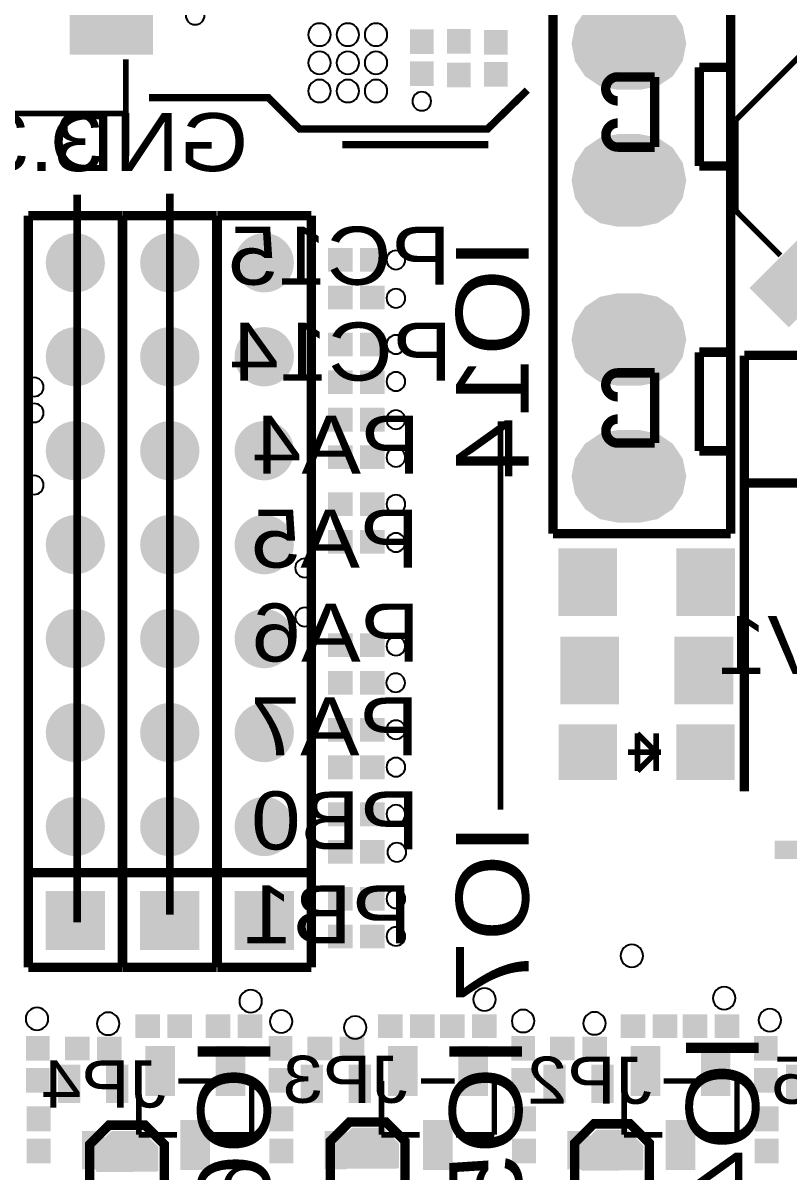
# Model space of a CAD drawing. Header units: millimetres. Extents: x -1 to 130, y -79 to 1.
# Drawn here: x 16.9 to 37.6, y -48.45 to -17.38 of the extents above; entities that cross this region are included whole.
import ezdxf
from ezdxf.enums import TextEntityAlignment as Align

# ---------------------------------------------------------------- set-up
doc = ezdxf.new("R2010")
doc.units = ezdxf.units.MM
doc.header["$MEASUREMENT"] = 0
for name, color, linetype, true_color in [('Bottom-Silkscreen-Layer', 7, 'Continuous', 0x808000), ('Bottom-Solder-Mask-Layer', 7, 'Continuous', 0xff00ff), ('Multi-Layer', 7, 'Continuous', 0xc0c0c0), ('Top-Silkscreen-Layer', 7, 'Continuous', 0xffff00), ('Top-Solder-Mask-Layer', 7, 'Continuous', 0x800080)]:
    doc.layers.add(name, color=color, linetype=linetype, true_color=true_color)
doc.styles.get("Standard").update_dxf_attribs({"font": 'arial.ttf'})

msp = doc.modelspace()

# ---------------------------------------------------------------- hatches: boundary and pattern name
at = {"layer": 'Bottom-Solder-Mask-Layer'}
for points in [[(33.572, -16.689), (34.051, -16.784), (34.457, -17.056), (34.728, -17.461), (34.823, -17.94), (34.728, -18.419), (34.457, -18.824), (34.051, -19.096), (33.572, -19.191), (32.972, -19.191), (32.494, -19.096), (32.088, -18.824), (31.817, -18.419), (31.721, -17.94), (31.817, -17.461), (32.088, -17.056), (32.494, -16.784), (32.972, -16.689)], [(32.972, -22.891), (32.493, -22.796), (32.087, -22.525), (31.816, -22.119), (31.721, -21.64), (31.816, -21.161), (32.087, -20.756), (32.493, -20.484), (32.972, -20.389), (33.572, -20.389), (34.051, -20.484), (34.456, -20.756), (34.728, -21.161), (34.823, -21.64), (34.728, -22.119), (34.456, -22.525), (34.051, -22.796), (33.572, -22.891)], [(17.511, -23.866, 1), (19.112, -23.866, 1)], [(20.063, -23.866, 1), (21.665, -23.866, 1)], [(22.616, -23.866, 1), (24.218, -23.866, 1)], [(32.972, -27.191), (32.493, -27.096), (32.087, -26.824), (31.816, -26.419), (31.721, -25.94), (31.816, -25.461), (32.087, -25.056), (32.493, -24.784), (32.972, -24.689), (33.572, -24.689), (34.051, -24.784), (34.456, -25.056), (34.728, -25.461), (34.823, -25.94), (34.728, -26.419), (34.456, -26.824), (34.051, -27.096), (33.572, -27.191)], [(17.511, -26.406, 1), (19.112, -26.406, 1)], [(20.063, -26.406, 1), (21.665, -26.406, 1)], [(22.616, -26.406, 1), (24.218, -26.406, 1)], [(17.511, -28.946, 1), (19.112, -28.946, 1)], [(20.063, -28.946, 1), (21.665, -28.946, 1)], [(22.616, -28.946, 1), (24.218, -28.946, 1)], [(32.972, -30.891), (32.493, -30.796), (32.087, -30.525), (31.816, -30.119), (31.721, -29.64), (31.816, -29.161), (32.087, -28.756), (32.493, -28.484), (32.972, -28.389), (33.572, -28.389), (34.051, -28.484), (34.456, -28.756), (34.728, -29.161), (34.823, -29.64), (34.728, -30.119), (34.456, -30.525), (34.051, -30.796), (33.572, -30.891)], [(17.511, -31.486, 1), (19.112, -31.486, 1)], [(20.063, -31.486, 1), (21.665, -31.486, 1)], [(22.616, -31.486, 1), (24.218, -31.486, 1)], [(17.511, -34.026, 1), (19.112, -34.026, 1)], [(20.063, -34.026, 1), (21.665, -34.026, 1)], [(22.616, -34.026, 1), (24.218, -34.026, 1)], [(17.511, -36.566, 1), (19.112, -36.566, 1)], [(20.063, -36.566, 1), (21.665, -36.566, 1)], [(22.616, -36.566, 1), (24.218, -36.566, 1)], [(17.511, -39.106, 1), (19.112, -39.106, 1)], [(20.063, -39.106, 1), (21.665, -39.106, 1)], [(22.616, -39.106, 1), (24.218, -39.106, 1)], [(19.112, -42.447), (17.511, -42.447), (17.511, -40.845), (19.112, -40.845)], [(21.665, -42.447), (20.063, -42.447), (20.063, -40.845), (21.665, -40.845)], [(24.218, -42.447), (22.616, -42.447), (22.616, -40.845), (24.218, -40.845)], [(20.544, -47.753), (20.555, -47.769), (20.559, -47.788), (20.559, -48.388), (20.544, -48.424), (20.509, -48.439), (18.909, -48.443), (18.873, -48.428), (18.858, -48.392), (18.858, -47.788), (18.862, -47.769), (18.873, -47.753), (19.273, -47.353), (19.289, -47.342), (19.308, -47.338), (20.108, -47.338), (20.128, -47.342), (20.144, -47.353)], [(27.047, -47.666), (27.058, -47.682), (27.062, -47.702), (27.062, -48.302), (27.047, -48.338), (27.011, -48.353), (25.411, -48.356), (25.375, -48.341), (25.36, -48.305), (25.36, -47.702), (25.364, -47.682), (25.375, -47.666), (25.775, -47.266), (25.791, -47.255), (25.811, -47.251), (26.611, -47.251), (26.63, -47.255), (26.647, -47.266)], [(33.651, -47.717), (33.662, -47.733), (33.666, -47.753), (33.666, -48.353), (33.651, -48.389), (33.615, -48.403), (32.015, -48.407), (31.979, -48.392), (31.964, -48.356), (31.964, -47.753), (31.968, -47.733), (31.979, -47.717), (32.379, -47.317), (32.395, -47.306), (32.415, -47.302), (33.215, -47.302), (33.234, -47.306), (33.251, -47.317)]]:
    msp.add_hatch(color=256, dxfattribs=at).paths.add_polyline_path(points)
at = {"layer": 'Multi-Layer'}
for points in [[(33.572, -16.74), (34.031, -16.831), (34.421, -17.092), (34.681, -17.481), (34.772, -17.94), (34.681, -18.399), (34.421, -18.789), (34.031, -19.049), (33.572, -19.14), (32.972, -19.14), (32.513, -19.049), (32.124, -18.789), (31.864, -18.399), (31.772, -17.94), (31.864, -17.481), (32.124, -17.092), (32.513, -16.831), (32.972, -16.74)], [(33.572, -16.74), (34.031, -16.831), (34.421, -17.092), (34.681, -17.481), (34.772, -17.94), (34.681, -18.399), (34.421, -18.789), (34.031, -19.049), (33.572, -19.14), (32.972, -19.14), (32.513, -19.049), (32.124, -18.789), (31.864, -18.399), (31.772, -17.94), (31.864, -17.481), (32.124, -17.092), (32.513, -16.831), (32.972, -16.74)], [(33.572, -16.74), (34.031, -16.831), (34.421, -17.092), (34.681, -17.481), (34.772, -17.94), (34.681, -18.399), (34.421, -18.789), (34.031, -19.049), (33.572, -19.14), (32.972, -19.14), (32.513, -19.049), (32.124, -18.789), (31.864, -18.399), (31.772, -17.94), (31.864, -17.481), (32.124, -17.092), (32.513, -16.831), (32.972, -16.74)], [(32.972, -22.84), (32.513, -22.749), (32.123, -22.489), (31.863, -22.099), (31.772, -21.64), (31.863, -21.181), (32.123, -20.792), (32.513, -20.531), (32.972, -20.44), (33.572, -20.44), (34.031, -20.531), (34.42, -20.792), (34.681, -21.181), (34.772, -21.64), (34.681, -22.099), (34.42, -22.489), (34.031, -22.749), (33.572, -22.84)], [(32.972, -22.84), (32.513, -22.749), (32.123, -22.489), (31.863, -22.099), (31.772, -21.64), (31.863, -21.181), (32.123, -20.792), (32.513, -20.531), (32.972, -20.44), (33.572, -20.44), (34.031, -20.531), (34.42, -20.792), (34.681, -21.181), (34.772, -21.64), (34.681, -22.099), (34.42, -22.489), (34.031, -22.749), (33.572, -22.84)], [(32.972, -22.84), (32.513, -22.749), (32.123, -22.489), (31.863, -22.099), (31.772, -21.64), (31.863, -21.181), (32.123, -20.792), (32.513, -20.531), (32.972, -20.44), (33.572, -20.44), (34.031, -20.531), (34.42, -20.792), (34.681, -21.181), (34.772, -21.64), (34.681, -22.099), (34.42, -22.489), (34.031, -22.749), (33.572, -22.84)], [(17.561, -23.866, 1), (19.061, -23.866, 1)], [(17.561, -23.866, 1), (19.061, -23.866, 1)], [(17.561, -23.866, 1), (19.061, -23.866, 1)], [(20.114, -23.866, 1), (21.614, -23.866, 1)], [(20.114, -23.866, 1), (21.614, -23.866, 1)], [(20.114, -23.866, 1), (21.614, -23.866, 1)], [(22.667, -23.866, 1), (24.167, -23.866, 1)], [(22.667, -23.866, 1), (24.167, -23.866, 1)], [(22.667, -23.866, 1), (24.167, -23.866, 1)], [(32.972, -27.14), (32.513, -27.049), (32.123, -26.789), (31.863, -26.399), (31.772, -25.94), (31.863, -25.481), (32.123, -25.092), (32.513, -24.831), (32.972, -24.74), (33.572, -24.74), (34.031, -24.831), (34.42, -25.092), (34.681, -25.481), (34.772, -25.94), (34.681, -26.399), (34.42, -26.789), (34.031, -27.049), (33.572, -27.14)], [(32.972, -27.14), (32.513, -27.049), (32.123, -26.789), (31.863, -26.399), (31.772, -25.94), (31.863, -25.481), (32.123, -25.092), (32.513, -24.831), (32.972, -24.74), (33.572, -24.74), (34.031, -24.831), (34.42, -25.092), (34.681, -25.481), (34.772, -25.94), (34.681, -26.399), (34.42, -26.789), (34.031, -27.049), (33.572, -27.14)], [(32.972, -27.14), (32.513, -27.049), (32.123, -26.789), (31.863, -26.399), (31.772, -25.94), (31.863, -25.481), (32.123, -25.092), (32.513, -24.831), (32.972, -24.74), (33.572, -24.74), (34.031, -24.831), (34.42, -25.092), (34.681, -25.481), (34.772, -25.94), (34.681, -26.399), (34.42, -26.789), (34.031, -27.049), (33.572, -27.14)], [(17.561, -26.406, 1), (19.061, -26.406, 1)], [(17.561, -26.406, 1), (19.061, -26.406, 1)], [(17.561, -26.406, 1), (19.061, -26.406, 1)], [(20.114, -26.406, 1), (21.614, -26.406, 1)], [(20.114, -26.406, 1), (21.614, -26.406, 1)], [(20.114, -26.406, 1), (21.614, -26.406, 1)], [(22.667, -26.406, 1), (24.167, -26.406, 1)], [(22.667, -26.406, 1), (24.167, -26.406, 1)], [(22.667, -26.406, 1), (24.167, -26.406, 1)], [(17.561, -28.946, 1), (19.061, -28.946, 1)], [(17.561, -28.946, 1), (19.061, -28.946, 1)], [(17.561, -28.946, 1), (19.061, -28.946, 1)], [(20.114, -28.946, 1), (21.614, -28.946, 1)], [(20.114, -28.946, 1), (21.614, -28.946, 1)], [(20.114, -28.946, 1), (21.614, -28.946, 1)], [(22.667, -28.946, 1), (24.167, -28.946, 1)], [(22.667, -28.946, 1), (24.167, -28.946, 1)], [(22.667, -28.946, 1), (24.167, -28.946, 1)], [(32.972, -30.84), (32.513, -30.749), (32.123, -30.489), (31.863, -30.099), (31.772, -29.64), (31.863, -29.181), (32.123, -28.792), (32.513, -28.531), (32.972, -28.44), (33.572, -28.44), (34.031, -28.531), (34.42, -28.792), (34.681, -29.181), (34.772, -29.64), (34.681, -30.099), (34.42, -30.489), (34.031, -30.749), (33.572, -30.84)], [(32.972, -30.84), (32.513, -30.749), (32.123, -30.489), (31.863, -30.099), (31.772, -29.64), (31.863, -29.181), (32.123, -28.792), (32.513, -28.531), (32.972, -28.44), (33.572, -28.44), (34.031, -28.531), (34.42, -28.792), (34.681, -29.181), (34.772, -29.64), (34.681, -30.099), (34.42, -30.489), (34.031, -30.749), (33.572, -30.84)], [(32.972, -30.84), (32.513, -30.749), (32.123, -30.489), (31.863, -30.099), (31.772, -29.64), (31.863, -29.181), (32.123, -28.792), (32.513, -28.531), (32.972, -28.44), (33.572, -28.44), (34.031, -28.531), (34.42, -28.792), (34.681, -29.181), (34.772, -29.64), (34.681, -30.099), (34.42, -30.489), (34.031, -30.749), (33.572, -30.84)], [(17.561, -31.486, 1), (19.061, -31.486, 1)], [(17.561, -31.486, 1), (19.061, -31.486, 1)], [(17.561, -31.486, 1), (19.061, -31.486, 1)], [(20.114, -31.486, 1), (21.614, -31.486, 1)], [(20.114, -31.486, 1), (21.614, -31.486, 1)], [(20.114, -31.486, 1), (21.614, -31.486, 1)], [(22.667, -31.486, 1), (24.167, -31.486, 1)], [(22.667, -31.486, 1), (24.167, -31.486, 1)], [(22.667, -31.486, 1), (24.167, -31.486, 1)], [(17.561, -34.026, 1), (19.061, -34.026, 1)], [(17.561, -34.026, 1), (19.061, -34.026, 1)], [(17.561, -34.026, 1), (19.061, -34.026, 1)], [(20.114, -34.026, 1), (21.614, -34.026, 1)], [(20.114, -34.026, 1), (21.614, -34.026, 1)], [(20.114, -34.026, 1), (21.614, -34.026, 1)], [(22.667, -34.026, 1), (24.167, -34.026, 1)], [(22.667, -34.026, 1), (24.167, -34.026, 1)], [(22.667, -34.026, 1), (24.167, -34.026, 1)], [(17.561, -36.566, 1), (19.061, -36.566, 1)], [(17.561, -36.566, 1), (19.061, -36.566, 1)], [(17.561, -36.566, 1), (19.061, -36.566, 1)], [(20.114, -36.566, 1), (21.614, -36.566, 1)], [(20.114, -36.566, 1), (21.614, -36.566, 1)], [(20.114, -36.566, 1), (21.614, -36.566, 1)], [(22.667, -36.566, 1), (24.167, -36.566, 1)], [(22.667, -36.566, 1), (24.167, -36.566, 1)], [(22.667, -36.566, 1), (24.167, -36.566, 1)], [(17.561, -39.106, 1), (19.061, -39.106, 1)], [(17.561, -39.106, 1), (19.061, -39.106, 1)], [(17.561, -39.106, 1), (19.061, -39.106, 1)], [(20.114, -39.106, 1), (21.614, -39.106, 1)], [(20.114, -39.106, 1), (21.614, -39.106, 1)], [(20.114, -39.106, 1), (21.614, -39.106, 1)], [(22.667, -39.106, 1), (24.167, -39.106, 1)], [(22.667, -39.106, 1), (24.167, -39.106, 1)], [(22.667, -39.106, 1), (24.167, -39.106, 1)], [(19.061, -42.396), (17.561, -42.396), (17.561, -40.896), (19.061, -40.896)], [(19.061, -42.396), (17.561, -42.396), (17.561, -40.896), (19.061, -40.896)], [(19.061, -42.396), (17.561, -42.396), (17.561, -40.896), (19.061, -40.896)], [(21.614, -42.396), (20.114, -42.396), (20.114, -40.896), (21.614, -40.896)], [(21.614, -42.396), (20.114, -42.396), (20.114, -40.896), (21.614, -40.896)], [(21.614, -42.396), (20.114, -42.396), (20.114, -40.896), (21.614, -40.896)], [(24.167, -42.396), (22.667, -42.396), (22.667, -40.896), (24.167, -40.896)], [(24.167, -42.396), (22.667, -42.396), (22.667, -40.896), (24.167, -40.896)], [(24.167, -42.396), (22.667, -42.396), (22.667, -40.896), (24.167, -40.896)]]:
    msp.add_hatch(color=256, dxfattribs=at).paths.add_polyline_path(points)
at = {"layer": 'Top-Silkscreen-Layer'}
msp.add_hatch(color=256, dxfattribs=at).paths.add_polyline_path([(37.212, -39.484), (38.012, -39.484), (38.012, -38.684), (38.512, -38.684), (38.512, -39.484), (39.312, -39.484), (39.312, -39.984), (38.512, -39.984), (38.512, -40.784), (38.012, -40.784), (38.012, -39.984), (37.212, -39.984)])
at = {"layer": 'Top-Solder-Mask-Layer'}
for points in [[(20.414, -14.814), (20.414, -18.236), (18.162, -18.236), (18.162, -14.814)], [(33.572, -16.689), (34.051, -16.784), (34.457, -17.056), (34.728, -17.461), (34.823, -17.94), (34.728, -18.419), (34.457, -18.824), (34.051, -19.096), (33.572, -19.191), (32.972, -19.191), (32.494, -19.096), (32.088, -18.824), (31.817, -18.419), (31.721, -17.94), (31.817, -17.461), (32.088, -17.056), (32.494, -16.784), (32.972, -16.689)], [(27.354, -17.558), (27.996, -17.558), (27.996, -18.225), (27.354, -18.225)], [(28.354, -17.543), (28.996, -17.543), (28.996, -18.211), (28.354, -18.211)], [(29.996, -18.243), (29.354, -18.243), (29.354, -17.575), (29.996, -17.575)], [(27.354, -18.424), (27.996, -18.424), (27.996, -19.091), (27.354, -19.091)], [(28.354, -18.455), (28.996, -18.455), (28.996, -19.123), (28.354, -19.123)], [(29.996, -19.108), (29.354, -19.108), (29.354, -18.441), (29.996, -18.441)], [(32.972, -22.891), (32.493, -22.796), (32.087, -22.525), (31.816, -22.119), (31.721, -21.64), (31.816, -21.161), (32.087, -20.756), (32.493, -20.484), (32.972, -20.389), (33.572, -20.389), (34.051, -20.484), (34.456, -20.756), (34.728, -21.161), (34.823, -21.64), (34.728, -22.119), (34.456, -22.525), (34.051, -22.796), (33.572, -22.891)], [(37.592, -25.612), (36.53, -24.55), (39.572, -21.509), (40.634, -22.57)], [(17.511, -23.866, 1), (19.112, -23.866, 1)], [(20.063, -23.866, 1), (21.665, -23.866, 1)], [(22.616, -23.866, 1), (24.218, -23.866, 1)], [(25.14, -24.111), (25.14, -23.469), (25.807, -23.469), (25.807, -24.111)], [(26.005, -24.111), (26.005, -23.469), (26.672, -23.469), (26.672, -24.111)], [(25.14, -25.127), (25.14, -24.485), (25.807, -24.485), (25.807, -25.127)], [(26.005, -25.127), (26.005, -24.485), (26.672, -24.485), (26.672, -25.127)], [(32.972, -27.191), (32.493, -27.096), (32.087, -26.824), (31.816, -26.419), (31.721, -25.94), (31.816, -25.461), (32.087, -25.056), (32.493, -24.784), (32.972, -24.689), (33.572, -24.689), (34.051, -24.784), (34.456, -25.056), (34.728, -25.461), (34.823, -25.94), (34.728, -26.419), (34.456, -26.824), (34.051, -27.096), (33.572, -27.191)], [(17.511, -26.406, 1), (19.112, -26.406, 1)], [(20.063, -26.406, 1), (21.665, -26.406, 1)], [(22.616, -26.406, 1), (24.218, -26.406, 1)], [(25.14, -26.397), (25.14, -25.755), (25.807, -25.755), (25.807, -26.397)], [(26.005, -26.397), (26.005, -25.755), (26.672, -25.755), (26.672, -26.397)], [(25.14, -27.413), (25.14, -26.771), (25.807, -26.771), (25.807, -27.413)], [(26.005, -27.413), (26.005, -26.771), (26.672, -26.771), (26.672, -27.413)], [(25.14, -28.429), (25.14, -27.787), (25.807, -27.787), (25.807, -28.429)], [(26.005, -28.429), (26.005, -27.787), (26.672, -27.787), (26.672, -28.429)], [(17.511, -28.946, 1), (19.112, -28.946, 1)], [(20.063, -28.946, 1), (21.665, -28.946, 1)], [(22.616, -28.946, 1), (24.218, -28.946, 1)], [(32.972, -30.891), (32.493, -30.796), (32.087, -30.525), (31.816, -30.119), (31.721, -29.64), (31.816, -29.161), (32.087, -28.756), (32.493, -28.484), (32.972, -28.389), (33.572, -28.389), (34.051, -28.484), (34.456, -28.756), (34.728, -29.161), (34.823, -29.64), (34.728, -30.119), (34.456, -30.525), (34.051, -30.796), (33.572, -30.891)], [(25.14, -29.445), (25.14, -28.803), (25.807, -28.803), (25.807, -29.445)], [(26.005, -29.445), (26.005, -28.803), (26.672, -28.803), (26.672, -29.445)], [(25.14, -30.715), (25.14, -30.073), (25.807, -30.073), (25.807, -30.715)], [(26.005, -30.715), (26.005, -30.073), (26.672, -30.073), (26.672, -30.715)], [(17.511, -31.486, 1), (19.112, -31.486, 1)], [(20.063, -31.486, 1), (21.665, -31.486, 1)], [(22.616, -31.486, 1), (24.218, -31.486, 1)], [(25.14, -31.731), (25.14, -31.089), (25.807, -31.089), (25.807, -31.731)], [(26.005, -31.731), (26.005, -31.089), (26.672, -31.089), (26.672, -31.731)], [(31.369, -33.417), (31.369, -31.587), (32.955, -31.587), (32.955, -33.417)], [(34.554, -33.417), (34.554, -31.587), (36.141, -31.587), (36.141, -33.417)], [(17.511, -34.026, 1), (19.112, -34.026, 1)], [(20.063, -34.026, 1), (21.665, -34.026, 1)], [(22.616, -34.026, 1), (24.218, -34.026, 1)], [(25.14, -34.525), (25.14, -33.883), (25.807, -33.883), (25.807, -34.525)], [(26.005, -34.525), (26.005, -33.883), (26.672, -33.883), (26.672, -34.525)], [(31.419, -35.804), (31.419, -33.975), (33.006, -33.975), (33.006, -35.804)], [(34.503, -35.804), (34.503, -33.975), (36.091, -33.975), (36.091, -35.804)], [(25.14, -35.541), (25.14, -34.899), (25.807, -34.899), (25.807, -35.541)], [(26.005, -35.541), (26.005, -34.899), (26.672, -34.899), (26.672, -35.541)], [(17.511, -36.566, 1), (19.112, -36.566, 1)], [(20.063, -36.566, 1), (21.665, -36.566, 1)], [(22.616, -36.566, 1), (24.218, -36.566, 1)], [(25.14, -36.811), (25.14, -36.169), (25.807, -36.169), (25.807, -36.811)], [(26.005, -36.811), (26.005, -36.169), (26.672, -36.169), (26.672, -36.811)], [(31.375, -37.847), (31.375, -36.347), (32.955, -36.347), (32.955, -37.847)], [(34.555, -37.847), (34.555, -36.347), (36.135, -36.347), (36.135, -37.847)], [(25.14, -37.827), (25.14, -37.185), (25.807, -37.185), (25.807, -37.827)], [(26.005, -37.827), (26.005, -37.185), (26.672, -37.185), (26.672, -37.827)], [(17.511, -39.106, 1), (19.112, -39.106, 1)], [(20.063, -39.106, 1), (21.665, -39.106, 1)], [(22.616, -39.106, 1), (24.218, -39.106, 1)], [(25.14, -39.097), (25.14, -38.455), (25.807, -38.455), (25.807, -39.097)], [(26.005, -39.097), (26.005, -38.455), (26.672, -38.455), (26.672, -39.097)], [(25.14, -40.113), (25.14, -39.471), (25.807, -39.471), (25.807, -40.113)], [(26.005, -40.113), (26.005, -39.471), (26.672, -39.471), (26.672, -40.113)], [(19.112, -42.447), (17.511, -42.447), (17.511, -40.845), (19.112, -40.845)], [(21.665, -42.447), (20.063, -42.447), (20.063, -40.845), (21.665, -40.845)], [(24.218, -42.447), (22.616, -42.447), (22.616, -40.845), (24.218, -40.845)], [(25.14, -41.383), (25.14, -40.741), (25.807, -40.741), (25.807, -41.383)], [(26.005, -41.383), (26.005, -40.741), (26.672, -40.741), (26.672, -41.383)], [(25.14, -42.399), (25.14, -41.757), (25.807, -41.757), (25.807, -42.399)], [(26.005, -42.399), (26.005, -41.757), (26.672, -41.757), (26.672, -42.399)], [(19.933, -44.823), (19.933, -44.181), (20.6, -44.181), (20.6, -44.823)], [(20.798, -44.823), (20.798, -44.181), (21.465, -44.181), (21.465, -44.823)], [(22.502, -44.181), (22.502, -44.823), (21.835, -44.823), (21.835, -44.181)], [(23.368, -44.181), (23.368, -44.823), (22.701, -44.823), (22.701, -44.181)], [(26.491, -44.823), (26.491, -44.181), (27.158, -44.181), (27.158, -44.823)], [(27.357, -44.823), (27.357, -44.181), (28.024, -44.181), (28.024, -44.823)], [(28.836, -44.181), (28.836, -44.823), (28.168, -44.823), (28.168, -44.181)], [(29.701, -44.181), (29.701, -44.823), (29.034, -44.823), (29.034, -44.181)], [(33.049, -44.823), (33.049, -44.181), (33.716, -44.181), (33.716, -44.823)], [(33.915, -44.823), (33.915, -44.181), (34.582, -44.181), (34.582, -44.823)], [(35.394, -44.181), (35.394, -44.823), (34.727, -44.823), (34.727, -44.181)], [(36.259, -44.181), (36.259, -44.823), (35.592, -44.823), (35.592, -44.181)], [(17.616, -45.437), (16.975, -45.437), (16.975, -44.769), (17.616, -44.769)], [(18.028, -45.425), (18.028, -44.783), (18.695, -44.783), (18.695, -45.425)], [(18.893, -45.425), (18.893, -44.783), (19.56, -44.783), (19.56, -45.425)], [(21.002, -46.387), (20.2, -46.387), (20.2, -45.035), (21.002, -45.035)], [(22.902, -46.387), (22.1, -46.387), (22.1, -45.035), (22.902, -45.035)], [(24.175, -45.437), (23.533, -45.437), (23.533, -44.769), (24.175, -44.769)], [(24.586, -45.425), (24.586, -44.783), (25.253, -44.783), (25.253, -45.425)], [(25.452, -45.425), (25.452, -44.783), (26.119, -44.783), (26.119, -45.425)], [(27.56, -46.387), (26.759, -46.387), (26.759, -45.035), (27.56, -45.035)], [(29.46, -46.387), (28.659, -46.387), (28.659, -45.035), (29.46, -45.035)], [(30.733, -45.437), (30.091, -45.437), (30.091, -44.769), (30.733, -44.769)], [(31.144, -45.425), (31.144, -44.783), (31.811, -44.783), (31.811, -45.425)], [(32.01, -45.425), (32.01, -44.783), (32.677, -44.783), (32.677, -45.425)], [(34.119, -46.387), (33.317, -46.387), (33.317, -45.035), (34.119, -45.035)], [(36.018, -46.387), (35.217, -46.387), (35.217, -45.035), (36.018, -45.035)], [(37.291, -45.437), (36.65, -45.437), (36.65, -44.769), (37.291, -44.769)], [(17.616, -46.302), (16.975, -46.302), (16.975, -45.635), (17.616, -45.635)], [(18.445, -46.579), (17.843, -46.579), (17.843, -45.541), (18.445, -45.541)], [(19.745, -46.579), (19.143, -46.579), (19.143, -45.541), (19.745, -45.541)], [(24.175, -46.302), (23.533, -46.302), (23.533, -45.635), (24.175, -45.635)], [(25.003, -46.579), (24.402, -46.579), (24.402, -45.541), (25.003, -45.541)], [(26.303, -46.579), (25.702, -46.579), (25.702, -45.541), (26.303, -45.541)], [(30.733, -46.302), (30.091, -46.302), (30.091, -45.635), (30.733, -45.635)], [(31.561, -46.579), (30.96, -46.579), (30.96, -45.541), (31.561, -45.541)], [(32.861, -46.579), (32.26, -46.579), (32.26, -45.541), (32.861, -45.541)], [(37.291, -46.302), (36.65, -46.302), (36.65, -45.635), (37.291, -45.635)], [(38.12, -46.579), (37.518, -46.579), (37.518, -45.541), (38.12, -45.541)], [(17.642, -47.342), (17, -47.342), (17, -46.674), (17.642, -46.674)], [(24.2, -47.342), (23.558, -47.342), (23.558, -46.674), (24.2, -46.674)], [(30.758, -47.342), (30.117, -47.342), (30.117, -46.674), (30.758, -46.674)], [(37.317, -47.342), (36.675, -47.342), (36.675, -46.674), (37.317, -46.674)], [(21.952, -48.387), (21.15, -48.387), (21.15, -47.035), (21.952, -47.035)], [(28.51, -48.387), (27.709, -48.387), (27.709, -47.035), (28.51, -47.035)], [(35.069, -48.387), (34.267, -48.387), (34.267, -47.035), (35.069, -47.035)], [(19.095, -48.375), (18.493, -48.375), (18.493, -47.337), (19.095, -47.337)], [(25.653, -48.375), (25.052, -48.375), (25.052, -47.337), (25.653, -47.337)], [(32.211, -48.375), (31.61, -48.375), (31.61, -47.337), (32.211, -47.337)], [(17.642, -48.207), (17, -48.207), (17, -47.54), (17.642, -47.54)], [(24.2, -48.207), (23.558, -48.207), (23.558, -47.54), (24.2, -47.54)], [(30.758, -48.207), (30.117, -48.207), (30.117, -47.54), (30.758, -47.54)], [(37.317, -48.207), (36.675, -48.207), (36.675, -47.54), (37.317, -47.54)]]:
    msp.add_hatch(color=256, dxfattribs=at).paths.add_polyline_path(points)

# ---------------------------------------------------------------- linework, layer by layer
at = {"layer": 'Bottom-Silkscreen-Layer'}
for points, const_width in [([(18.362, -41.697), (18.362, -22.022)], 0.203), ([(20.864, -41.485), (20.864, -21.999)], 0.203), ([(29.8, -28.15), (29.8, -38.65)], 0.15)]:
    msp.add_lwpolyline(points, dxfattribs=dict(at, const_width=const_width))
at = {"layer": 'Bottom-Silkscreen-Layer', "const_width": 0.254}
for points in [[(20.195, -49.799), (19.218, -49.799), (18.698, -49.279), (18.698, -47.699), (19.218, -47.179), (20.198, -47.179), (20.718, -47.699), (20.718, -49.279)], [(20.195, -49.799), (19.218, -49.799), (18.698, -49.279), (18.698, -47.699), (19.218, -47.179), (20.198, -47.179), (20.718, -47.699), (20.718, -49.279)], [(26.697, -49.713), (25.721, -49.713), (25.201, -49.193), (25.201, -47.613), (25.721, -47.093), (26.701, -47.093), (27.221, -47.613), (27.221, -49.193)], [(26.697, -49.713), (25.721, -49.713), (25.201, -49.193), (25.201, -47.613), (25.721, -47.093), (26.701, -47.093), (27.221, -47.613), (27.221, -49.193)], [(33.301, -49.764), (32.325, -49.764), (31.805, -49.244), (31.805, -47.663), (32.325, -47.143), (33.305, -47.143), (33.825, -47.663), (33.825, -49.244)], [(33.301, -49.764), (32.325, -49.764), (31.805, -49.244), (31.805, -47.663), (32.325, -47.143), (33.305, -47.143), (33.825, -47.663), (33.825, -49.244)]]:
    msp.add_lwpolyline(points, close=True, dxfattribs=at)
at = {"layer": 'Multi-Layer'}
for points in [[(21.296, -17.175, 1), (21.804, -17.175, 1)], [(24.608, -17.7, 1), (25.218, -17.7, 1)], [(25.37, -17.7, 1), (25.98, -17.7, 1)], [(26.132, -17.7, 1), (26.742, -17.7, 1)], [(24.608, -18.462, 1), (25.218, -18.462, 1)], [(25.37, -18.462, 1), (25.98, -18.462, 1)], [(26.132, -18.462, 1), (26.742, -18.462, 1)], [(24.608, -19.224, 1), (25.218, -19.224, 1)], [(25.37, -19.224, 1), (25.98, -19.224, 1)], [(26.132, -19.224, 1), (26.742, -19.224, 1)], [(27.421, -19.5, 1), (27.929, -19.5, 1)], [(26.722, -23.79, 1), (27.23, -23.79, 1)], [(26.722, -24.826, 1), (27.23, -24.826, 1)], [(26.722, -26.076, 1), (27.23, -26.076, 1)], [(16.946, -27.225, 1), (17.454, -27.225, 1)], [(26.722, -27.076, 1), (27.23, -27.076, 1)], [(16.946, -27.925, 1), (17.454, -27.925, 1)], [(26.722, -28.108, 1), (27.23, -28.108, 1)], [(26.722, -29.126, 1), (27.23, -29.126, 1)], [(16.946, -29.875, 1), (17.454, -29.875, 1)], [(26.722, -30.394, 1), (27.23, -30.394, 1)], [(26.722, -31.427, 1), (27.23, -31.427, 1)], [(24.255, -32.116, 1), (24.763, -32.116, 1)], [(24.255, -33.442, 1), (24.763, -33.442, 1)], [(26.722, -34.227, 1), (27.23, -34.227, 1)], [(26.715, -35.22, 1), (27.223, -35.22, 1)], [(26.722, -36.49, 1), (27.23, -36.49, 1)], [(26.722, -37.502, 1), (27.23, -37.502, 1)], [(26.722, -38.776, 1), (27.23, -38.776, 1)], [(26.747, -39.802, 1), (27.255, -39.802, 1)], [(26.722, -41.062, 1), (27.23, -41.062, 1)], [(26.722, -42.077, 1), (27.23, -42.077, 1)], [(33.045, -42.6, 1), (33.655, -42.6, 1)], [(29.063, -43.78, 1), (29.672, -43.78, 1)], [(35.543, -43.744, 1), (36.153, -43.744, 1)], [(23.571, -44.377, 1), (24.181, -44.377, 1)], [(30.107, -44.364, 1), (30.717, -44.364, 1)], [(36.777, -44.339, 1), (37.387, -44.339, 1)], [(25.567, -44.536, 1), (26.177, -44.536, 1)], [(32.039, -44.427, 1), (32.648, -44.427, 1)]]:
    msp.add_lwpolyline(points, format="xyb", close=True, dxfattribs=at)
for points in [[(22.746, -43.827, 1), (23.356, -43.827), (23.356, -43.827, 1), (22.746, -43.827)], [(16.971, -44.302, 1), (17.581, -44.302), (17.581, -44.302, 1), (16.971, -44.302)], [(18.896, -44.436, 1), (19.506, -44.436), (19.506, -44.436, 1), (18.896, -44.436)]]:
    msp.add_lwpolyline(points, format="xyb", dxfattribs=at)
at = {"layer": 'Top-Silkscreen-Layer'}
for points, const_width in [([(40.874, -15.291), (36.161, -20.005)], 0.152), ([(40.874, -15.291), (36.161, -20.005)], 0.152), ([(31.222, -16.39), (31.222, -31.19)], 0.254), ([(31.222, -16.39), (31.222, -31.19)], 0.254), ([(36.022, -16.39), (36.022, -31.19)], 0.254), ([(36.022, -16.39), (36.022, -31.19)], 0.254), ([(19.677, -19.827), (19.677, -18.365)], 0.152), ([(19.677, -19.827), (19.677, -18.365)], 0.152), ([(35.685, -18.583), (35.177, -18.583)], 0.254), ([(35.177, -18.583), (35.177, -21.25)], 0.254), ([(35.685, -18.583), (35.177, -18.583)], 0.254), ([(35.177, -18.583), (35.177, -21.25)], 0.254), ([(35.685, -18.583), (36.022, -18.583)], 0.254), ([(35.685, -18.583), (36.022, -18.583)], 0.254), ([(33.972, -18.841), (32.972, -18.841)], 0.254), ([(33.972, -18.841), (32.972, -18.841)], 0.254), ([(33.972, -18.841), (33.972, -20.741)], 0.254), ([(33.972, -18.841), (33.972, -20.741)], 0.254), ([(20.3, -19.4), (23.525, -19.4), (24.375, -20.25), (29.45, -20.25), (30.525, -19.2)], 0.2), ([(13.073, -19.827), (19.677, -19.827)], 0.152), ([(13.073, -19.827), (19.677, -19.827)], 0.152), ([(36.161, -20.005), (36.161, -22.46)], 0.152), ([(36.161, -20.005), (36.161, -22.46)], 0.152), ([(25.525, -20.675), (29.475, -20.675)], 0.2), ([(33.972, -20.741), (32.972, -20.741)], 0.254), ([(33.972, -20.741), (32.972, -20.741)], 0.254), ([(35.177, -21.25), (36.022, -21.25)], 0.254), ([(35.177, -21.25), (36.022, -21.25)], 0.254), ([(17.041, -22.596), (19.581, -22.596)], 0.254), ([(17.041, -42.916), (17.041, -22.596)], 0.254), ([(17.041, -22.596), (19.581, -22.596)], 0.254), ([(17.041, -42.916), (17.041, -22.596)], 0.254), ([(19.581, -22.596), (19.581, -42.916)], 0.254), ([(19.581, -22.596), (19.581, -42.916)], 0.254), ([(19.594, -22.596), (22.134, -22.596)], 0.254), ([(19.594, -42.916), (19.594, -22.596)], 0.254), ([(19.594, -22.596), (22.134, -22.596)], 0.254), ([(19.594, -42.916), (19.594, -22.596)], 0.254), ([(22.134, -22.596), (22.134, -42.916)], 0.254), ([(22.134, -22.596), (22.134, -42.916)], 0.254), ([(22.147, -22.596), (24.687, -22.596)], 0.254), ([(22.147, -42.916), (22.147, -22.596)], 0.254), ([(22.147, -22.596), (24.687, -22.596)], 0.254), ([(22.147, -42.916), (22.147, -22.596)], 0.254), ([(24.687, -22.596), (24.687, -42.916)], 0.254), ([(24.687, -22.596), (24.687, -42.916)], 0.254), ([(36.161, -22.46), (37.368, -23.668)], 0.152), ([(36.161, -22.46), (37.368, -23.668)], 0.152), ([(35.685, -26.283), (35.177, -26.283)], 0.254), ([(35.177, -26.283), (35.177, -28.95)], 0.254), ([(35.685, -26.283), (35.177, -26.283)], 0.254), ([(35.177, -26.283), (35.177, -28.95)], 0.254), ([(35.685, -26.283), (36.022, -26.283)], 0.254), ([(35.685, -26.283), (36.022, -26.283)], 0.254), ([(36.39, -26.368), (46.89, -26.368)], 0.254), ([(36.39, -26.368), (46.89, -26.368)], 0.254), ([(36.39, -26.378), (36.39, -38.158)], 0.254), ([(36.39, -26.378), (36.39, -38.158)], 0.254), ([(33.972, -26.841), (32.972, -26.841)], 0.254), ([(33.972, -26.841), (32.972, -26.841)], 0.254), ([(33.972, -26.841), (33.972, -28.741)], 0.254), ([(33.972, -26.841), (33.972, -28.741)], 0.254), ([(33.972, -28.741), (32.972, -28.741)], 0.254), ([(33.972, -28.741), (32.972, -28.741)], 0.254), ([(35.177, -28.95), (36.022, -28.95)], 0.254), ([(35.177, -28.95), (36.022, -28.95)], 0.254), ([(36.39, -29.818), (46.89, -29.818)], 0.254), ([(36.39, -29.818), (46.89, -29.818)], 0.254), ([(36.022, -31.19), (31.222, -31.19)], 0.254), ([(36.022, -31.19), (31.222, -31.19)], 0.254), ([(33.964, -37.052), (33.501, -36.589)], 0.152), ([(33.501, -36.589), (33.501, -37.478)], 0.152), ([(33.964, -37.052), (33.501, -36.589)], 0.152), ([(33.501, -36.589), (33.501, -37.478)], 0.152), ([(34.009, -36.589), (34.009, -37.605)], 0.152), ([(34.009, -36.589), (34.009, -37.605)], 0.152), ([(33.247, -37.097), (34.136, -37.097)], 0.152), ([(33.247, -37.097), (34.136, -37.097)], 0.152), ([(33.501, -37.605), (34.009, -37.097)], 0.152), ([(33.501, -37.605), (34.009, -37.097)], 0.152), ([(33.964, -37.097), (33.964, -37.052)], 0.152), ([(33.964, -37.097), (33.964, -37.052)], 0.152), ([(33.501, -37.478), (33.501, -37.605)], 0.152), ([(33.501, -37.478), (33.501, -37.605)], 0.152), ([(17.041, -40.353), (19.581, -40.353)], 0.254), ([(17.041, -40.353), (19.581, -40.353)], 0.254), ([(19.594, -40.353), (22.134, -40.353)], 0.254), ([(19.594, -40.353), (22.134, -40.353)], 0.254), ([(22.147, -40.353), (24.687, -40.353)], 0.254), ([(22.147, -40.353), (24.687, -40.353)], 0.254), ([(19.581, -42.916), (17.041, -42.916)], 0.254), ([(19.581, -42.916), (17.041, -42.916)], 0.254), ([(22.134, -42.916), (19.594, -42.916)], 0.254), ([(22.134, -42.916), (19.594, -42.916)], 0.254), ([(24.687, -42.916), (22.147, -42.916)], 0.254), ([(24.687, -42.916), (22.147, -42.916)], 0.254), ([(20.025, -45.985), (20.025, -47.437)], 0.152), ([(20.025, -45.985), (20.025, -47.437)], 0.152), ([(21.096, -45.985), (22.007, -45.985)], 0.152), ([(21.096, -45.985), (22.007, -45.985)], 0.152), ([(23.077, -45.985), (23.077, -47.437)], 0.152), ([(23.077, -45.985), (23.077, -47.437)], 0.152), ([(26.583, -45.985), (26.583, -47.437)], 0.152), ([(26.583, -45.985), (26.583, -47.437)], 0.152), ([(27.654, -45.985), (28.565, -45.985)], 0.152), ([(27.654, -45.985), (28.565, -45.985)], 0.152), ([(29.636, -45.985), (29.636, -47.437)], 0.152), ([(29.636, -45.985), (29.636, -47.437)], 0.152), ([(33.142, -45.985), (33.142, -47.437)], 0.152), ([(33.142, -45.985), (33.142, -47.437)], 0.152), ([(34.212, -45.985), (35.123, -45.985)], 0.152), ([(34.212, -45.985), (35.123, -45.985)], 0.152), ([(36.194, -45.985), (36.194, -47.437)], 0.152), ([(36.194, -45.985), (36.194, -47.437)], 0.152), ([(20.025, -47.437), (21.057, -47.437)], 0.152), ([(20.025, -47.437), (21.057, -47.437)], 0.152), ([(23.077, -47.437), (22.046, -47.437)], 0.152), ([(23.077, -47.437), (22.046, -47.437)], 0.152), ([(26.583, -47.437), (27.615, -47.437)], 0.152), ([(26.583, -47.437), (27.615, -47.437)], 0.152), ([(29.636, -47.437), (28.604, -47.437)], 0.152), ([(29.636, -47.437), (28.604, -47.437)], 0.152), ([(33.142, -47.437), (34.173, -47.437)], 0.152), ([(33.142, -47.437), (34.173, -47.437)], 0.152), ([(36.194, -47.437), (35.162, -47.437)], 0.152), ([(36.194, -47.437), (35.162, -47.437)], 0.152)]:
    msp.add_lwpolyline(points, dxfattribs=dict(at, const_width=const_width))
at = {"layer": 'Top-Silkscreen-Layer', "const_width": 0.254}
for points in [[(32.972, -18.84, 1), (32.972, -19.49)], [(32.972, -18.84, 1), (32.972, -19.49)], [(32.972, -20.09, 0.991), (32.972, -20.74)], [(32.972, -20.09, 0.991), (32.972, -20.74)], [(32.972, -26.841, 1), (32.972, -27.491)], [(32.972, -26.841, 1), (32.972, -27.491)], [(32.972, -28.091, 0.991), (32.972, -28.741)], [(32.972, -28.091, 0.991), (32.972, -28.741)]]:
    msp.add_lwpolyline(points, format="xyb", dxfattribs=at)

# ---------------------------------------------------------------- texts
at = {"layer": 'Bottom-Silkscreen-Layer', "text_generation_flag": 2, "width": 1.1}
for s, height, p in [('3.3V', 1.568, (19.073, -21.86)), ('GND', 1.568, (22.985, -21.86)), ('PC15', 1.568, (28.464, -24.93)), ('PC14', 1.568, (28.498, -27.521)), ('PA4', 1.568, (27.639, -30.036)), ('PA5', 1.568, (27.61, -32.576)), ('PA6', 1.568, (27.63, -35.116)), ('24V1', 1.568, (41.298, -35.449)), ('PA7', 1.568, (27.601, -37.656)), ('PB0', 1.568, (27.615, -40.196)), ('PB1', 1.568, (27.397, -42.736)), ('JP3', 1.274, (27.287, -46.958)), ('JP2', 1.274, (33.891, -46.983)), ('JP5', 1.274, (40.495, -46.983)), ('JP4', 1.274, (20.759, -47.085))]:
    msp.add_text(s, height=height, dxfattribs=at).set_placement(p, align=Align.BOTTOM_LEFT)
for s, p in [('IO14', (31.15, -23.2)), ('IO7', (31.15, -39.025))]:
    msp.add_text(s, height=1.96, rotation=-270, dxfattribs=at).set_placement(p, align=Align.BOTTOM_LEFT)
for s, p in [('IO4', (35.8, -47.1)), ('IO6', (22.6, -47.2)), ('IO5', (29.4, -47.2))]:
    msp.add_text(s, height=1.96, rotation=90, dxfattribs=at).set_placement(p, align=Align.MIDDLE_CENTER)

doc.saveas('drawing.dxf')
